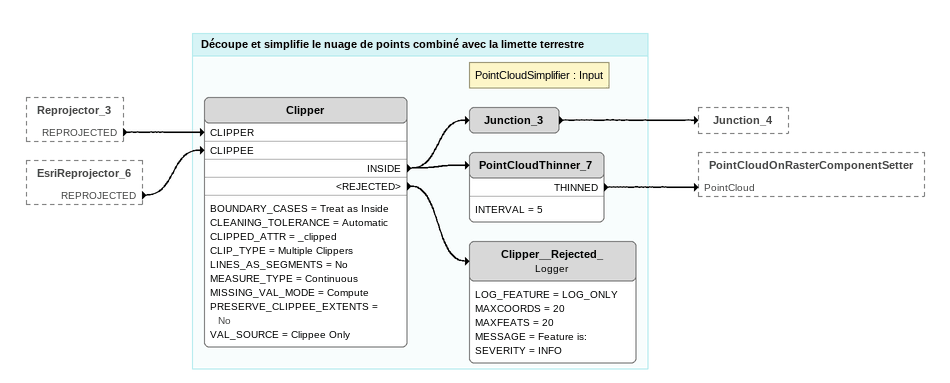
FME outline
Reprojector_3 [outside]
    REPROJECTED -> Clipper [CLIPPER]
EsriReprojector_6 [outside]
    REPROJECTED -> Clipper [CLIPPEE]

Bookmark: Découpe et simplifie le nuage de points combiné avec la limette terrestre
Clipper
    BOUNDARY_CASES = Treat as Inside
    CLEANING_TOLERANCE = Automatic
    CLIPPED_ATTR = _clipped
    CLIP_TYPE = Multiple Clippers
    LINES_AS_SEGMENTS = No
    MEASURE_TYPE = Continuous
    MISSING_VAL_MODE = Compute
    PRESERVE_CLIPPEE_EXTENTS = No
    VAL_SOURCE = Clippee Only
    INSIDE -> PointCloudThinner_7
    INSIDE -> Junction_3
    <REJECTED> -> Clipper__Rejected_
Note: PointCloudSimplifier : Input
Junction_3
    -> Junction_4
PointCloudThinner_7
    INTERVAL = 5
    THINNED -> PointCloudOnRasterComponentSetter [PointCloud]
Clipper__Rejected_: Logger
    LOG_FEATURE = LOG_ONLY
    MAXCOORDS = 20
    MAXFEATS = 20
    MESSAGE = Feature is:
    SEVERITY = INFO
